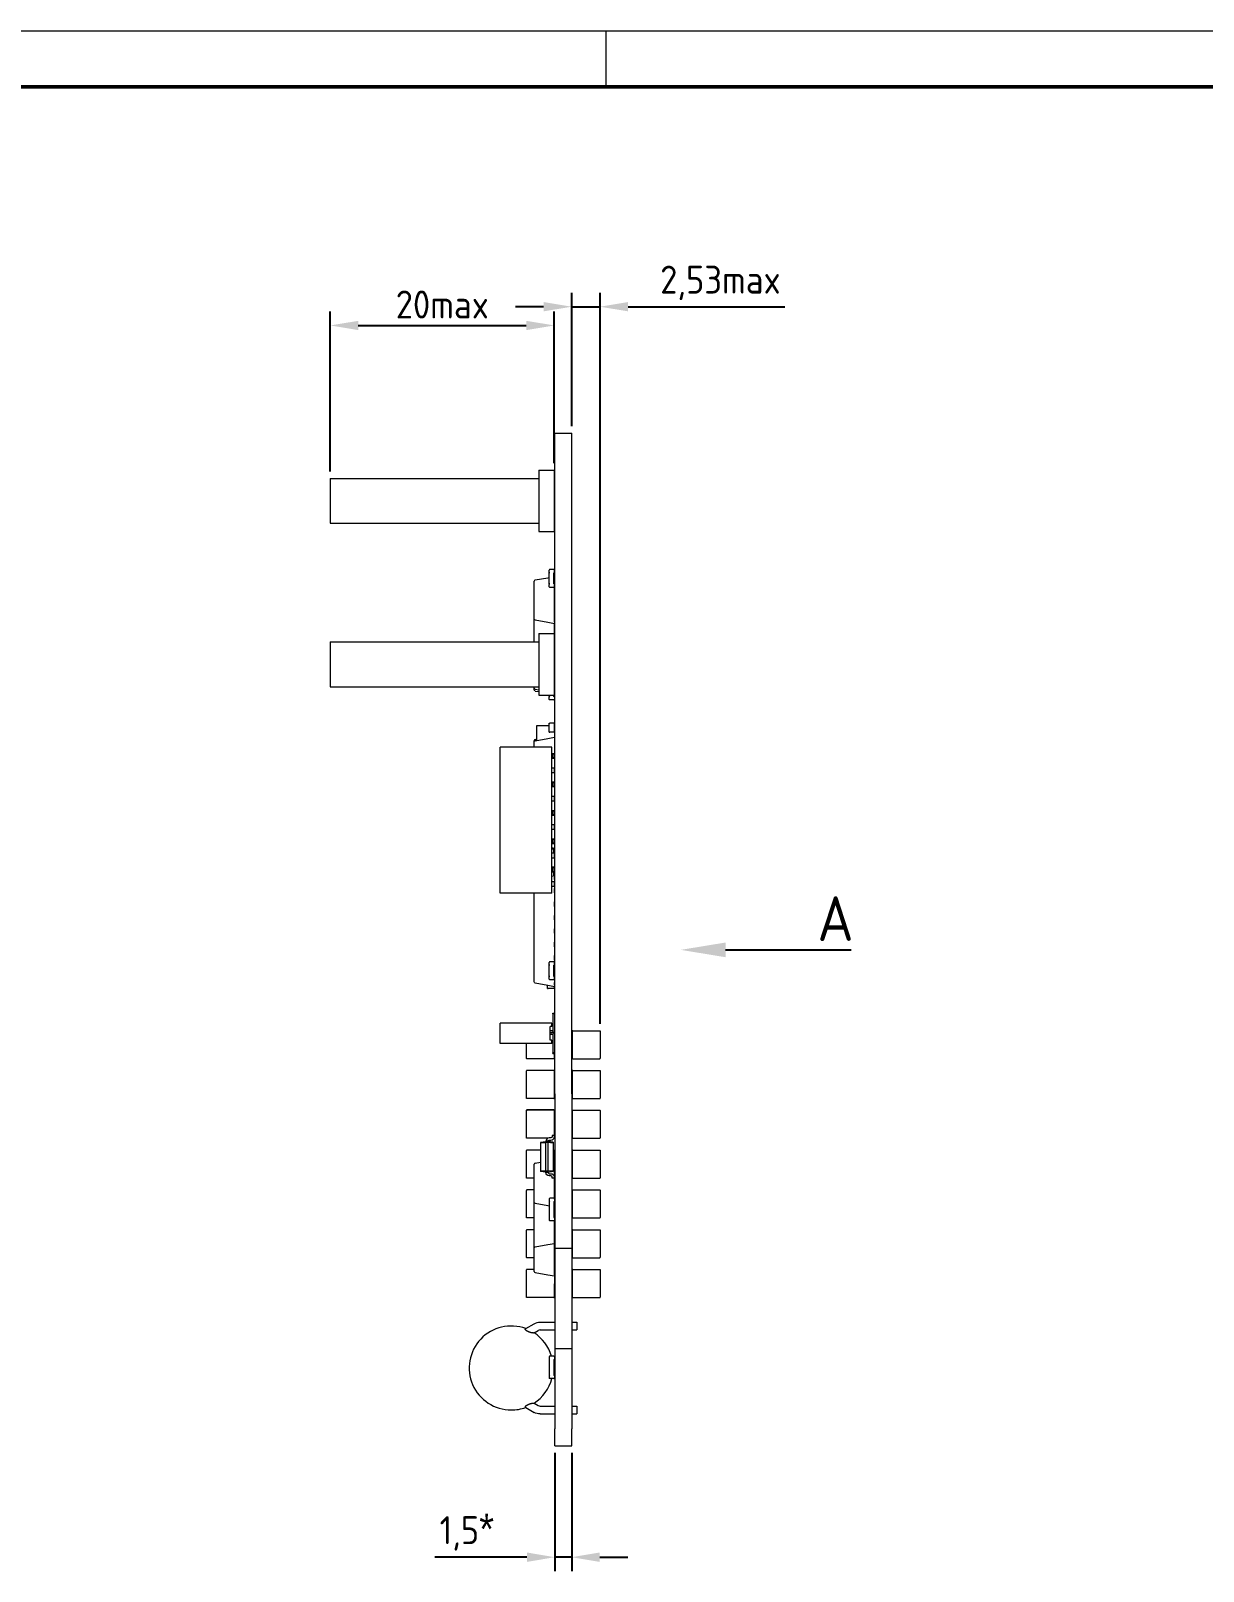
# Model space of a CAD drawing. Header units: millimetres. Extents: x 0 to 420, y 0 to 297.
# Drawn here: x 158.6 to 263.3, y 159.4 to 297 of the extents above; entities that cross this region are included whole.
import ezdxf
from ezdxf import colors
from ezdxf.entities.mleader import LeaderData, LeaderLine
from ezdxf.math import Vec2, Vec3

# ---------------------------------------------------------------- set-up
doc = ezdxf.new("R2010")
doc.units = ezdxf.units.MM
doc.header["$PDSIZE"] = -1
doc.layers.add('ОСНОВНОЙ', color=7, linetype='Continuous', lineweight=25)
doc.styles.add('СПДС', font='isocpeur.ttf', dxfattribs={"width": 0.9})
doc.dimstyles.new('Аннотативный', dxfattribs={"dimscale": 0, "dimtxt": 2.5, "dimasz": 2.5, "dimexe": 1.25, "dimexo": 0.625, "dimtad": 1, "dimtxsty": 'Standard', "dimcen": 2.5, "dimadec": 0, "dimazin": 0, "dimtfac": 1, "dimtmove": 0, "dimatfit": 3, "dimfxl": 1, "dimarcsym": 0})

# ---------------------------------------------------------------- blocks, each defined once
blk = doc.blocks.new('*D5')
at = {"color": 0, "lineweight": -2, "transparency": 16777216}
for p, q in [((205.43, 169.97), (205.43, 159.39)), ((206.93, 169.97), (206.93, 159.39)), ((202.93, 160.64), (194.72, 160.64)), ((206.93, 160.64), (205.43, 160.64)), ((209.43, 160.64), (211.93, 160.64))]:
    blk.add_line(p, q, dxfattribs=at)
at = {"color": 0, "transparency": 16777216}
for points in [[(202.93, 161.06), (202.93, 160.22), (205.43, 160.64)], [(209.43, 161.06), (209.43, 160.22), (206.93, 160.64)]]:
    blk.add_solid(points, dxfattribs=at)
at = {"layer": 'Defpoints', "color": 0, "transparency": 16777216}
for p in [(205.43, 170.6), (206.93, 170.6), (205.43, 160.64)]:
    blk.add_point(p, dxfattribs=at)
at = {"color": 0, "transparency": 16777216, "insert": (197.57, 162.87), "char_height": 2.5, "attachment_point": 5, "style": 'СПДС'}
blk.add_mtext('1,5{\\fArial|b0|i0|c204|p34;\\H1.08333x;*}', dxfattribs=at)
blk = doc.blocks.new('*D2')
at = {"color": 0, "lineweight": -2, "transparency": 16777216}
for p, q in [((185.38, 257.63), (185.38, 271.93)), ((205.38, 258.38), (205.38, 271.93)), ((187.88, 270.68), (202.88, 270.68))]:
    blk.add_line(p, q, dxfattribs=at)
at = {"color": 0, "transparency": 16777216}
for points in [[(187.88, 271.09), (187.88, 270.26), (185.38, 270.68)], [(202.88, 271.09), (202.88, 270.26), (205.38, 270.68)]]:
    blk.add_solid(points, dxfattribs=at)
at = {"layer": 'Defpoints', "color": 0, "transparency": 16777216}
for p in [(205.38, 270.68), (205.38, 257.76), (185.38, 257.01)]:
    blk.add_point(p, dxfattribs=at)
at = {"color": 0, "transparency": 16777216, "insert": (195.38, 272.55), "char_height": 2.5, "attachment_point": 5, "style": 'СПДС'}
blk.add_mtext('20max', dxfattribs=at)
blk = doc.blocks.new('A$C10ff3e26')
at = {"color": 0, "linetype": 'Continuous', "lineweight": 0, "extrusion": (0, 1, 0)}
for p, q in [((-20.39, 12.05), (-22.39, 12.05)), ((-22.39, 12.05), (-22.39, -6.55)), ((-18.39, 12.05), (-20.39, 12.05)), ((-18.39, 12.05), (-18.39, -6.55)), ((-5.78, 12.05), (-7.78, 12.05)), ((-7.78, 12.05), (-7.78, -6.55)), ((-3.78, 12.05), (-5.78, 12.05)), ((-3.78, 12.05), (-3.78, -6.55)), ((-54.25, -3.12), (-52.45, -3.12)), ((-54.25, -7.73), (-54.25, -3.12)), ((-52.45, -7.73), (-52.45, -3.12)), ((-40.83, -7.73), (-40.83, -3.12)), ((-40.83, -3.12), (-27.78, -3.12)), ((-27.78, -7.73), (-27.78, -3.12)), ((-86.77, -5.39), (-87.21, -6.15)), ((-79.73, -5.39), (-79.29, -6.15)), ((-76.95, -7.91), (-76.95, -5.49)), ((-76.91, -5.45), (-74.49, -5.45)), ((-74.45, -6.15), (-74.45, -5.49)), ((-73.4, -6.15), (-73.4, -5.49)), ((-73.36, -5.45), (-70.94, -5.45)), ((-70.9, -6.15), (-70.9, -5.49)), ((-69.84, -6.15), (-69.84, -5.49)), ((-69.8, -5.45), (-67.38, -5.45)), ((-67.34, -6.15), (-67.34, -5.49)), ((-66.29, -6.15), (-66.29, -5.49)), ((-66.25, -5.45), (-63.83, -5.45)), ((-63.79, -6.7), (-63.79, -5.49)), ((-62.73, -7.36), (-62.73, -5.49)), ((-62.69, -5.45), (-60.27, -5.45)), ((-60.27, -5.45), (-60.23, -5.45)), ((-60.23, -7.91), (-60.23, -5.49)), ((-60.19, -7.91), (-60.19, -5.49)), ((-59.17, -7.91), (-59.17, -5.49)), ((-59.13, -5.45), (-56.71, -5.45)), ((-56.67, -7.91), (-56.67, -5.49)), ((-55.62, -7.91), (-55.62, -5.49)), ((-55.58, -5.45), (-54.25, -5.45)), ((-87.35, -6.68), (-87.35, -8)), ((-86.65, -6.68), (-86.65, -8)), ((-86.4, -6.14), (-86.61, -6.5)), ((-80.11, -6.14), (-79.9, -6.5)), ((-79.85, -6.68), (-79.85, -8)), ((-79.15, -6.68), (-79.15, -8)), ((-74.72, -6.23), (-74.92, -7.38)), ((-74.62, -6.15), (-72.53, -6.15)), ((-72.53, -6.15), (-72.03, -6.15)), ((-72.43, -6.23), (-72.23, -7.38)), ((-72.03, -6.15), (-68.93, -6.15)), ((-68.93, -6.15), (-68.43, -6.15)), ((-68.53, -6.23), (-68.73, -7.38)), ((-68.43, -6.15), (-65.05, -6.15)), ((-65.74, -7.17), (-65.68, -6.7)), ((-65.63, -6.7), (-65.68, -6.7)), ((-65.66, -7.17), (-65.63, -6.7)), ((-63.16, -6.7), (-65.63, -6.7)), ((-64.95, -6.23), (-64.87, -6.7)), ((-63.11, -6.7), (-63.16, -6.7)), ((-63.12, -7.17), (-63.16, -6.7)), ((-63.04, -7.17), (-63.11, -6.7)), ((-48.85, -6.23), (-49.06, -7.38)), ((-48.76, -6.15), (-40.83, -6.15)), ((-27.78, -6.15), (-27.3, -6.15)), ((-27.3, -6.15), (-27.21, -6.15)), ((-27.21, -6.23), (-27, -7.38)), ((-25.92, -6.35), (-27.19, -6.35)), ((-27.11, -6.23), (-27.09, -6.35)), ((-25.88, -7.5), (-25.88, -6.39)), ((-20.39, -6.55), (-23.14, -6.55)), ((-23.14, -6.55), (-23.14, -7.95)), ((-22.77, -6.23), (-22.82, -6.55)), ((-22.67, -6.15), (-22.52, -6.15)), ((-22.62, -6.23), (-22.67, -6.55)), ((-22.52, -6.15), (-22.39, -6.15)), ((-17.64, -6.55), (-20.39, -6.55)), ((-18.39, -6.15), (-16.83, -6.15)), ((-17.64, -6.55), (-17.64, -7.95)), ((-16.83, -6.15), (-16.32, -6.15)), ((-16.42, -6.23), (-16.63, -7.38)), ((-16.32, -6.15), (-12.95, -6.15)), ((-12.85, -6.23), (-12.65, -7.38)), ((-5.78, -6.55), (-8.53, -6.55)), ((-8.53, -6.55), (-8.53, -7.95)), ((-3.03, -6.55), (-5.78, -6.55)), ((-3.03, -6.55), (-3.03, -7.95)), ((-90.19, -8), (-88.69, -8)), ((-90.19, -8), (-90.19, -9.5)), ((-81.55, -8), (-88.69, -8)), ((-84.2, -7.91), (-84.2, -7.54)), ((-83.94, -7.5), (-84.15, -7.5)), ((-83.94, -7.95), (-84.15, -7.95)), ((-82.5, -7.5), (-83.9, -7.5)), ((-83.9, -7.54), (-83.9, -7.5)), ((-82.5, -7.91), (-83.9, -7.91)), ((-82.5, -7.54), (-82.5, -7.5)), ((-82.24, -7.5), (-82.45, -7.5)), ((-82.24, -7.95), (-82.45, -7.95)), ((-82.2, -7.91), (-82.2, -7.54)), ((-72.56, -8), (-81.55, -8)), ((-81.55, -9.5), (-81.55, -8)), ((-76.91, -7.95), (-75.72, -7.95)), ((-75.01, -7.95), (-75.72, -7.95)), ((-75.72, -8), (-75.72, -7.95)), ((-74.92, -7.38), (-75.02, -7.95)), ((-74.92, -7.95), (-75.01, -7.95)), ((-74.92, -7.95), (-72.23, -7.95)), ((-74.92, -8), (-74.92, -7.95)), ((-61.42, -8), (-72.56, -8)), ((-72.56, -9.5), (-72.56, -8)), ((-72.23, -7.38), (-72.13, -7.95)), ((-72.13, -7.95), (-72.23, -7.95)), ((-72.13, -7.95), (-72.03, -7.95)), ((-72.03, -7.95), (-70.05, -7.95)), ((-70.68, -8), (-70.68, -7.95)), ((-70.09, -7.91), (-70.09, -7.54)), ((-69.84, -7.5), (-70.05, -7.5)), ((-69.84, -7.95), (-70.05, -7.95)), ((-69.84, -7.95), (-68.93, -7.95)), ((-68.39, -7.5), (-69.79, -7.5)), ((-69.79, -7.54), (-69.79, -7.5)), ((-68.39, -7.91), (-69.79, -7.91)), ((-69.68, -8), (-69.68, -7.95)), ((-69.07, -8), (-69.07, -7.95)), ((-68.93, -7.95), (-68.83, -7.95)), ((-68.82, -7.91), (-68.83, -7.95)), ((-68.73, -7.95), (-68.83, -7.95)), ((-68.73, -7.38), (-68.75, -7.5)), ((-68.73, -7.95), (-68.35, -7.95)), ((-68.39, -7.54), (-68.39, -7.5)), ((-68.14, -7.5), (-68.35, -7.5)), ((-68.14, -7.95), (-68.35, -7.95)), ((-68.14, -7.95), (-66.29, -7.95)), ((-68.09, -7.91), (-68.09, -7.54)), ((-66.29, -7.75), (-66.21, -7.75)), ((-66.29, -7.95), (-66.29, -7.75)), ((-66.21, -7.95), (-66.29, -7.95)), ((-66.21, -7.95), (-64.75, -7.95)), ((-66.09, -7.63), (-66.09, -7.5)), ((-65.95, -8), (-65.95, -7.95)), ((-65.89, -7.5), (-65.89, -7.63)), ((-65.77, -7.38), (-65.77, -7.17)), ((-65.67, -7.17), (-65.77, -7.17)), ((-65.7, -7.85), (-65.77, -7.38)), ((-65.67, -7.38), (-65.77, -7.38)), ((-65.64, -7.85), (-65.7, -7.85)), ((-63.11, -7.17), (-65.67, -7.17)), ((-65.67, -7.38), (-65.67, -7.17)), ((-63.11, -7.38), (-65.67, -7.38)), ((-65.64, -7.85), (-65.67, -7.38)), ((-63.15, -7.85), (-65.64, -7.85)), ((-64.65, -7.95), (-64.75, -7.95)), ((-64.67, -7.85), (-64.65, -7.95)), ((-64.05, -7.95), (-64.65, -7.95)), ((-64.05, -8), (-64.05, -7.95)), ((-64.05, -7.95), (-63.83, -7.95)), ((-63.79, -7.91), (-63.79, -7.85)), ((-63.15, -7.85), (-63.11, -7.38)), ((-63.08, -7.85), (-63.15, -7.85)), ((-63.02, -7.17), (-63.11, -7.17)), ((-63.11, -7.38), (-63.11, -7.17)), ((-63.02, -7.38), (-63.11, -7.38)), ((-63.08, -7.85), (-63.02, -7.38)), ((-63.02, -7.38), (-63.02, -7.17)), ((-62.9, -7.5), (-62.9, -7.63)), ((-62.7, -7.63), (-62.7, -7.5)), ((-62.69, -7.95), (-62.58, -7.95)), ((-62.49, -7.75), (-62.58, -7.75)), ((-62.58, -7.95), (-62.49, -7.95)), ((-62.49, -7.95), (-62.49, -7.75)), ((-62.49, -7.95), (-60.27, -7.95)), ((-58.75, -8), (-61.42, -8)), ((-60.27, -7.95), (-60.23, -7.95)), ((-59.13, -7.95), (-56.71, -7.95)), ((-58.75, -8), (-33.24, -8)), ((-55.58, -7.95), (-55.14, -7.95)), ((-55.14, -7.8), (-55.1, -7.8)), ((-55.14, -7.8), (-55.14, -7.95)), ((-55.14, -7.95), (-55.1, -7.95)), ((-53.5, -7.8), (-55.1, -7.8)), ((-55.1, -7.95), (-55.1, -7.8)), ((-53.5, -7.95), (-55.1, -7.95)), ((-54.25, -7.73), (-53.95, -7.73)), ((-53.95, -7.73), (-53.95, -7.58)), ((-53.95, -7.58), (-52.75, -7.58)), ((-53.5, -7.95), (-53.2, -7.95)), ((-53.43, -7.58), (-53.43, -7.73)), ((-53.28, -7.58), (-53.28, -7.73)), ((-51.61, -7.8), (-53.2, -7.8)), ((-51.61, -7.95), (-53.2, -7.95)), ((-53.12, -7.8), (-53.12, -7.58)), ((-52.75, -7.73), (-52.75, -7.58)), ((-52.75, -7.73), (-52.45, -7.73)), ((-51.61, -7.95), (-51.61, -7.8)), ((-51.61, -7.8), (-51.56, -7.8)), ((-51.61, -7.95), (-51.56, -7.95)), ((-51.56, -7.8), (-51.56, -7.95)), ((-49.36, -7.35), (-49.36, -7.41)), ((-49.36, -7.35), (-49.05, -7.35)), ((-49.36, -7.89), (-49.36, -7.41)), ((-49.36, -7.95), (-49.36, -7.89)), ((-49.36, -7.95), (-49.16, -7.95)), ((-49.06, -7.38), (-49.16, -7.95)), ((-49.06, -7.95), (-49.16, -7.95)), ((-49.11, -8), (-49.11, -7.95)), ((-49.06, -7.95), (-48.81, -7.95)), ((-48.52, -7.95), (-48.81, -7.95)), ((-48.81, -8), (-48.81, -7.95)), ((-48.56, -7.91), (-48.56, -7.54)), ((-48.52, -7.5), (-48.31, -7.5)), ((-48.52, -7.95), (-48.31, -7.95)), ((-48.01, -7.95), (-48.31, -7.95)), ((-48.26, -7.5), (-47.26, -7.5)), ((-48.26, -7.54), (-48.26, -7.5)), ((-48.26, -7.91), (-47.26, -7.91)), ((-48.01, -7.95), (-47.61, -7.95)), ((-48.01, -8), (-48.01, -7.95)), ((-47.76, -8), (-47.76, -7.95)), ((-47.22, -7.95), (-47.61, -7.95)), ((-47.61, -8), (-47.61, -7.95)), ((-47.26, -7.54), (-47.26, -7.5)), ((-47.22, -7.5), (-47.01, -7.5)), ((-47.22, -7.95), (-47.01, -7.95)), ((-46.81, -7.95), (-47.01, -7.95)), ((-46.96, -7.91), (-46.96, -7.54)), ((-46.81, -7.95), (-46.41, -7.95)), ((-46.81, -8), (-46.81, -7.95)), ((-45.61, -7.95), (-46.41, -7.95)), ((-46.41, -8), (-46.41, -7.95)), ((-45.61, -7.95), (-45.21, -7.95)), ((-45.61, -8), (-45.61, -7.95)), ((-44.41, -7.95), (-45.21, -7.95)), ((-45.21, -8), (-45.21, -7.95)), ((-44.41, -7.95), (-44.01, -7.95)), ((-44.41, -8), (-44.41, -7.95)), ((-43.21, -7.95), (-44.01, -7.95)), ((-44.01, -8), (-44.01, -7.95)), ((-43.21, -7.95), (-42.81, -7.95)), ((-43.21, -8), (-43.21, -7.95)), ((-42.01, -7.95), (-42.81, -7.95)), ((-42.81, -8), (-42.81, -7.95)), ((-42.01, -7.95), (-41.61, -7.95)), ((-42.01, -8), (-42.01, -7.95)), ((-40.81, -7.95), (-41.61, -7.95)), ((-41.61, -8), (-41.61, -7.95)), ((-40.83, -7.73), (-27.78, -7.73)), ((-40.81, -7.95), (-40.41, -7.95)), ((-40.81, -8), (-40.81, -7.95)), ((-40.23, -7.95), (-40.41, -7.95)), ((-40.41, -8), (-40.41, -7.95)), ((-40.23, -7.95), (-40.23, -7.73)), ((-40.23, -7.95), (-39.81, -7.95)), ((-39.81, -7.95), (-39.81, -7.73)), ((-39.61, -7.95), (-39.81, -7.95)), ((-39.61, -7.95), (-39.36, -7.95)), ((-39.61, -8), (-39.61, -7.95)), ((-39.26, -7.95), (-39.36, -7.95)), ((-39.31, -8), (-39.31, -7.95)), ((-39.3, -7.73), (-39.26, -7.95)), ((-39.26, -7.91), (-38.96, -7.91)), ((-38.96, -7.8), (-38.96, -7.73)), ((-38.96, -7.95), (-38.96, -7.8)), ((-38.91, -7.8), (-38.96, -7.8)), ((-38.91, -7.95), (-38.96, -7.95)), ((-38.91, -7.95), (-38.91, -7.8)), ((-38.91, -7.8), (-38.58, -7.8)), ((-38.91, -7.95), (-38.58, -7.95)), ((-38.54, -7.8), (-38.58, -7.8)), ((-38.58, -7.95), (-38.58, -7.8)), ((-38.54, -7.95), (-38.58, -7.95)), ((-38.54, -7.8), (-38.54, -7.73)), ((-38.54, -7.95), (-38.54, -7.8)), ((-38.54, -7.91), (-38.51, -7.91)), ((-38.51, -7.91), (-38.51, -7.73)), ((-38.51, -7.95), (-38.51, -7.91)), ((-37.71, -7.95), (-38.51, -7.95)), ((-37.71, -7.91), (-37.71, -7.73)), ((-37.71, -7.91), (-37.69, -7.91)), ((-37.71, -7.95), (-37.71, -7.91)), ((-37.69, -7.95), (-37.71, -7.95)), ((-37.69, -7.95), (-37.69, -7.73)), ((-37.69, -7.95), (-37.27, -7.95)), ((-37.27, -7.95), (-37.27, -7.73)), ((-37.27, -7.91), (-36.91, -7.91)), ((-37.27, -7.95), (-37.27, -7.91)), ((-37.27, -7.95), (-37.27, -7.95)), ((-36.91, -7.91), (-36.91, -7.73)), ((-36.91, -7.95), (-36.91, -7.91)), ((-36.91, -7.95), (-36.8, -7.95)), ((-36.76, -7.73), (-36.8, -7.95)), ((-36.75, -7.95), (-36.8, -7.95)), ((-36.42, -7.95), (-36.75, -7.95)), ((-36.75, -8), (-36.75, -7.95)), ((-36.42, -7.8), (-36.42, -7.73)), ((-36.42, -7.95), (-36.42, -7.8)), ((-36.37, -7.8), (-36.42, -7.8)), ((-36.37, -7.95), (-36.42, -7.95)), ((-36.37, -7.95), (-36.37, -7.8)), ((-36.37, -7.8), (-36.04, -7.8)), ((-36.37, -7.95), (-36.04, -7.95)), ((-36, -7.8), (-36.04, -7.8)), ((-36.04, -7.95), (-36.04, -7.8)), ((-36, -7.95), (-36.04, -7.95)), ((-36, -7.8), (-36, -7.73)), ((-36, -7.95), (-36, -7.8)), ((-35.55, -7.95), (-36, -7.95)), ((-35.15, -7.95), (-35.55, -7.95)), ((-35.55, -8), (-35.55, -7.95)), ((-35.15, -7.95), (-35.15, -7.73)), ((-35.15, -7.95), (-34.73, -7.95)), ((-34.73, -7.95), (-34.73, -7.73)), ((-33.88, -7.95), (-34.73, -7.95)), ((-33.88, -7.8), (-33.88, -7.73)), ((-33.88, -7.95), (-33.88, -7.8)), ((-33.83, -7.8), (-33.88, -7.8)), ((-33.83, -7.95), (-33.88, -7.95)), ((-33.83, -7.95), (-33.83, -7.8)), ((-33.83, -7.8), (-33.5, -7.8)), ((-33.83, -7.95), (-33.5, -7.95)), ((-33.46, -7.8), (-33.5, -7.8)), ((-33.5, -7.95), (-33.5, -7.8)), ((-33.46, -7.95), (-33.5, -7.95)), ((-33.46, -7.8), (-33.46, -7.73)), ((-33.46, -7.95), (-33.46, -7.8)), ((-32.61, -7.95), (-33.46, -7.95)), ((-33.24, -8), (0.26, -8)), ((-32.61, -7.95), (-32.61, -7.73)), ((-32.61, -7.95), (-32.19, -7.95)), ((-32.45, -8), (-32.45, -7.95)), ((-32.19, -7.95), (-32.19, -7.73)), ((-31.34, -7.95), (-32.19, -7.95)), ((-31.34, -7.8), (-31.34, -7.73)), ((-31.34, -7.95), (-31.34, -7.8)), ((-31.29, -7.8), (-31.34, -7.8)), ((-31.29, -7.95), (-31.34, -7.95)), ((-31.29, -7.95), (-31.29, -7.8)), ((-31.29, -7.8), (-30.96, -7.8)), ((-31.29, -7.95), (-30.96, -7.95)), ((-31.25, -8), (-31.25, -7.95)), ((-30.92, -7.8), (-30.96, -7.8)), ((-30.96, -7.95), (-30.96, -7.8)), ((-30.92, -7.95), (-30.96, -7.95)), ((-30.92, -7.8), (-30.92, -7.73)), ((-30.92, -7.95), (-30.92, -7.8)), ((-30.07, -7.95), (-30.92, -7.95)), ((-30.07, -7.95), (-30.07, -7.73)), ((-30.07, -7.95), (-29.65, -7.95)), ((-29.65, -7.95), (-29.65, -7.73)), ((-28.8, -7.95), (-29.65, -7.95)), ((-28.8, -7.8), (-28.8, -7.73)), ((-28.8, -7.95), (-28.8, -7.8)), ((-28.75, -7.8), (-28.8, -7.8)), ((-28.75, -7.95), (-28.8, -7.95)), ((-28.75, -7.95), (-28.75, -7.8)), ((-28.75, -7.8), (-28.42, -7.8)), ((-28.75, -7.95), (-28.42, -7.95)), ((-28.38, -7.8), (-28.42, -7.8)), ((-28.42, -7.95), (-28.42, -7.8)), ((-28.38, -7.95), (-28.42, -7.95)), ((-28.38, -7.8), (-28.38, -7.73)), ((-28.38, -7.95), (-28.38, -7.8)), ((-28.15, -7.95), (-28.38, -7.95)), ((-26.95, -7.95), (-28.15, -7.95)), ((-28.15, -8), (-28.15, -7.95)), ((-27, -7.38), (-26.9, -7.95)), ((-26.9, -7.95), (-26.95, -7.95)), ((-26.95, -8), (-26.95, -7.95)), ((-26.45, -7.95), (-26.9, -7.95)), ((-26.86, -8), (-26.86, -7.95)), ((-26.45, -7.5), (-26.45, -7.54)), ((-26.45, -7.5), (-25.65, -7.5)), ((-26.45, -7.91), (-26.45, -7.54)), ((-26.45, -7.95), (-26.45, -7.91)), ((-26.45, -7.95), (-25.65, -7.95)), ((-25.65, -7.5), (-25.65, -7.54)), ((-25.65, -7.91), (-25.65, -7.54)), ((-25.65, -7.95), (-25.65, -7.91)), ((-23.62, -7.95), (-23.67, -7.95)), ((-23.67, -8), (-23.67, -7.95)), ((-23.14, -7.95), (-23.62, -7.95)), ((-23.62, -8), (-23.62, -7.95)), ((-23.57, -7.91), (-23.57, -7.54)), ((-23.52, -7.5), (-23.31, -7.5)), ((-23.27, -7.5), (-23.14, -7.5)), ((-23.27, -7.54), (-23.27, -7.5)), ((-23.27, -7.91), (-23.14, -7.91)), ((-23.14, -7.95), (-20.39, -7.95)), ((-22.82, -8), (-22.82, -7.95)), ((-20.71, -8), (-20.71, -7.95)), ((-20.39, -7.95), (-17.64, -7.95)), ((-20.06, -8), (-20.06, -7.95)), ((-18.57, -8), (-18.57, -7.95)), ((-17.64, -7.95), (-16.83, -7.95)), ((-17.57, -8), (-17.57, -7.95)), ((-16.97, -8), (-16.97, -7.95)), ((-16.83, -7.95), (-16.73, -7.95)), ((-16.63, -7.38), (-16.73, -7.95)), ((-16.63, -7.95), (-16.73, -7.95)), ((-16.63, -7.95), (-13.47, -7.95)), ((-13.85, -8), (-13.85, -7.95)), ((-13.51, -7.91), (-13.51, -7.54)), ((-13.47, -7.5), (-13.26, -7.5)), ((-13.47, -7.95), (-13.26, -7.95)), ((-13.26, -7.95), (-12.65, -7.95)), ((-13.21, -7.5), (-12.21, -7.5)), ((-13.21, -7.54), (-13.21, -7.5)), ((-13.21, -7.91), (-12.21, -7.91)), ((-12.65, -7.38), (-12.63, -7.5)), ((-12.55, -7.95), (-12.65, -7.95)), ((-12.55, -7.91), (-12.55, -7.95)), ((-12.17, -7.95), (-12.55, -7.95)), ((-12.21, -7.54), (-12.21, -7.5)), ((-12.17, -7.5), (-11.96, -7.5)), ((-12.17, -7.95), (-11.96, -7.95)), ((-11.95, -7.95), (-11.96, -7.95)), ((-11.95, -8), (-11.95, -7.95)), ((-11.91, -7.91), (-11.91, -7.54)), ((-8.53, -7.95), (-5.78, -7.95)), ((-6.11, -8), (-6.11, -7.95)), ((-5.78, -7.95), (-3.03, -7.95)), ((-5.46, -8), (-5.46, -7.95)), ((0.26, -8), (0.26, -9.5)), ((-90.19, -9.5), (-88.69, -9.5)), ((-81.55, -9.5), (-88.69, -9.5)), ((-87.35, -9.5), (-87.35, -9.95)), ((-86.65, -9.5), (-86.65, -9.95)), ((-72.56, -9.5), (-81.55, -9.5)), ((-79.85, -9.5), (-79.85, -9.95)), ((-79.15, -9.5), (-79.15, -9.95)), ((-76.95, -9.59), (-76.95, -12.01)), ((-74.49, -9.55), (-76.91, -9.55)), ((-74.45, -9.59), (-74.45, -12.01)), ((-73.4, -9.59), (-73.4, -12.01)), ((-70.94, -9.55), (-73.36, -9.55)), ((-61.42, -9.5), (-72.56, -9.5)), ((-70.9, -9.59), (-70.9, -12.01)), ((-69.84, -9.59), (-69.84, -12.01)), ((-67.38, -9.55), (-69.8, -9.55)), ((-67.34, -9.59), (-67.34, -12.01)), ((-66.29, -9.59), (-66.29, -12.01)), ((-63.83, -9.55), (-66.25, -9.55)), ((-63.79, -9.59), (-63.79, -12.01)), ((-62.73, -9.59), (-62.73, -12.01)), ((-60.27, -9.55), (-62.69, -9.55)), ((-58.75, -9.5), (-61.42, -9.5)), ((-60.23, -9.59), (-60.23, -12.01)), ((-59.17, -9.59), (-59.17, -12.01)), ((-56.71, -9.55), (-59.13, -9.55)), ((-58.75, -9.5), (-33.24, -9.5)), ((-56.67, -9.59), (-56.67, -12.01)), ((-55.62, -9.59), (-55.62, -12.01)), ((-53.16, -9.55), (-55.58, -9.55)), ((-53.12, -9.59), (-53.12, -12.01)), ((-33.24, -9.5), (0.26, -9.5)), ((-87, -9.95), (-87.35, -9.95)), ((-86.65, -9.95), (-87, -9.95)), ((-79.15, -9.95), (-79.85, -9.95)), ((-74.49, -12.05), (-76.91, -12.05)), ((-70.94, -12.05), (-73.36, -12.05)), ((-67.38, -12.05), (-69.8, -12.05)), ((-63.83, -12.05), (-66.25, -12.05)), ((-60.27, -12.05), (-62.69, -12.05)), ((-56.71, -12.05), (-59.13, -12.05)), ((-53.16, -12.05), (-55.58, -12.05))]:
    blk.add_line(p, q, dxfattribs=at)
at = {"color": 0, "linetype": 'Continuous', "lineweight": 0}
for centre, radius, start, end in [((-83.25, -4.1), 3.75, 339.869, 180), ((-83.25, -4.1), 3.75, 180, 200.131), ((-74.49, -5.49), 0.04, 0, 90), ((-70.94, -5.49), 0.04, 0, 90), ((-67.38, -5.49), 0.04, 0, 90), ((-63.83, -5.49), 0.04, 0, 90), ((-60.27, -5.49), 0.04, 0, 90), ((-60.23, -5.49), 0.04, 0, 90), ((-56.71, -5.49), 0.04, 0, 90), ((-86.3, -6.68), 0.35, 150, 180), ((-83.25, -4.1), 3.75, 212.9758, 255.4396), ((-83.25, -4.1), 3.75, 286.3756, 327.0242), ((-80.2, -6.68), 0.35, 360, 30), ((-27.21, -6.25), 0.1, 10, 90), ((-25.92, -6.39), 0.04, 0, 90), ((-84.15, -7.91), 0.045, 180, 270), ((-83.94, -7.54), 0.045, 0, 90), ((-82.45, -7.91), 0.045, 180, 270), ((-82.24, -7.54), 0.045, 360, 90), ((-76.91, -7.91), 0.04, 180, 270), ((-70.05, -7.91), 0.045, 180, 270), ((-69.84, -7.54), 0.045, 0, 90), ((-68.35, -7.91), 0.045, 180, 270), ((-68.14, -7.54), 0.045, 360, 90), ((-66.21, -7.63), 0.12, 270, 360), ((-65.77, -7.5), 0.12, 90, 180), ((-63.02, -7.5), 0.32, 0, 90), ((-62.58, -7.63), 0.32, 180, 270), ((-62.69, -7.91), 0.04, 182.3111, 270), ((-59.13, -7.91), 0.04, 180, 270), ((-55.58, -7.91), 0.04, 180, 270), ((-53.5, -7.73), 0.075, 270, 0), ((-53.2, -7.73), 0.225, 228.1897, 270), ((-48.52, -7.91), 0.045, 180, 270), ((-48.31, -7.54), 0.045, 0, 90), ((-47.22, -7.91), 0.045, 180, 270), ((-47.01, -7.54), 0.045, 0, 90), ((-23.52, -7.91), 0.045, 180, 270), ((-23.31, -7.54), 0.045, 0, 90), ((-13.47, -7.91), 0.045, 180, 270), ((-13.26, -7.54), 0.045, 0, 90), ((-12.17, -7.91), 0.045, 180, 270), ((-11.96, -7.54), 0.045, 0, 90), ((-74.49, -9.59), 0.04, 0, 90), ((-70.94, -9.59), 0.04, 0, 90), ((-67.38, -9.59), 0.04, 0, 90), ((-63.83, -9.59), 0.04, 0, 90), ((-60.27, -9.59), 0.04, 0, 90), ((-56.71, -9.59), 0.04, 0, 90), ((-53.16, -9.59), 0.04, 0, 90), ((-76.91, -12.01), 0.04, 180, 270), ((-73.36, -12.01), 0.04, 180, 270), ((-69.8, -12.01), 0.04, 180, 270), ((-66.25, -12.01), 0.04, 180, 270), ((-62.69, -12.01), 0.04, 180, 270), ((-59.13, -12.01), 0.04, 180, 270), ((-55.58, -12.01), 0.04, 180, 270)]:
    blk.add_arc(centre, radius, start, end, dxfattribs=at)
at = {"color": 0, "linetype": 'Continuous', "lineweight": 0, "extrusion": (0, 0, -1)}
for centre, radius, start, end in [((76.91, -5.49), 0.04, 0, 90), ((73.36, -5.49), 0.04, 0, 90), ((69.8, -5.49), 0.04, 0, 90), ((66.25, -5.49), 0.04, 0, 90), ((62.69, -5.49), 0.04, 0, 90), ((59.13, -5.49), 0.04, 0, 90), ((55.58, -5.49), 0.04, 0, 90), ((86.3, -6.68), 1.05, 0, 30), ((80.2, -6.68), 1.05, 150, 180), ((48.76, -6.25), 0.1, 10, 90), ((84.15, -7.54), 0.045, 360, 90), ((83.94, -7.91), 0.045, 180, 270), ((82.45, -7.54), 0.045, 0, 90), ((82.24, -7.91), 0.045, 180, 270), ((70.05, -7.54), 0.045, 360, 90), ((69.84, -7.91), 0.045, 180, 270), ((68.35, -7.54), 0.045, 0, 90), ((68.14, -7.91), 0.045, 180, 270), ((66.21, -7.63), 0.32, 180, 270), ((65.77, -7.5), 0.32, 0, 90), ((63.83, -7.91), 0.04, 180, 270), ((63.02, -7.5), 0.12, 90, 180), ((62.58, -7.63), 0.12, 270, 360), ((60.27, -7.91), 0.04, 180, 270), ((60.23, -7.91), 0.04, 180, 270), ((56.71, -7.91), 0.04, 180, 270), ((53.5, -7.73), 0.225, 180, 270), ((53.2, -7.73), 0.075, 270, 0), ((48.52, -7.54), 0.045, 0, 90), ((48.31, -7.91), 0.045, 180, 270), ((47.22, -7.54), 0.045, 0, 90), ((47.01, -7.91), 0.045, 180, 270), ((23.52, -7.54), 0.045, 0, 90), ((23.31, -7.91), 0.045, 180, 270), ((13.47, -7.54), 0.045, 0, 90), ((13.26, -7.91), 0.045, 180, 270), ((12.17, -7.54), 0.045, 0, 90), ((11.96, -7.91), 0.045, 180, 270), ((76.91, -9.59), 0.04, 0, 90), ((73.36, -9.59), 0.04, 0, 90), ((69.8, -9.59), 0.04, 0, 90), ((66.25, -9.59), 0.04, 0, 90), ((62.69, -9.59), 0.04, 0, 90), ((59.13, -9.59), 0.04, 0, 90), ((55.58, -9.59), 0.04, 0, 90), ((74.49, -12.01), 0.04, 180, 270), ((70.94, -12.01), 0.04, 180, 270), ((67.38, -12.01), 0.04, 180, 270), ((63.83, -12.01), 0.04, 180, 270), ((60.27, -12.01), 0.04, 180, 270), ((56.71, -12.01), 0.04, 180, 270), ((53.16, -12.01), 0.04, 180, 270)]:
    blk.add_arc(centre, radius, start, end, dxfattribs=at)
at = {"color": 0, "linetype": 'Continuous', "lineweight": 0}
for centre, major_axis, start_param, end_param in [((-74.62, -6.25), (0.1, 0), 1.570796, 2.96706), ((-65.05, -6.25), (-0.1, 0), -2.96706, -1.570796), ((-22.52, -6.25), (0.1, 0), 1.570796, 2.96706), ((-12.95, -6.25), (-0.1, 0), -2.96706, -1.570796)]:
    blk.add_ellipse(centre, major_axis=major_axis, ratio=1, start_param=start_param, end_param=end_param, dxfattribs=at)
at = {"color": 0, "linetype": 'Continuous', "lineweight": 0, "extrusion": (0, 0, -1)}
for centre, major_axis, start_param, end_param in [((-72.53, -6.25), (-0.1, 0), 1.570796, 2.96706), ((-68.43, -6.25), (0.1, 0), -2.96706, -1.570796), ((-27.3, -6.25), (-0.1, 0), 1.570796, 2.96706), ((-22.67, -6.25), (-0.1, 0), 0.174533, 1.570796), ((-16.32, -6.25), (0.1, 0), -2.96706, -1.570796)]:
    blk.add_ellipse(centre, major_axis=major_axis, ratio=1, start_param=start_param, end_param=end_param, dxfattribs=at)
at = {"color": 0, "linetype": 'Continuous', "lineweight": 0}
for points, degree, knots in [([(-86.77, -5.39), (-86.77, -5.38), (-86.77, -5.38), (-86.76, -5.37), (-86.75, -5.37), (-86.75, -5.36), (-86.74, -5.36), (-86.72, -5.36), (-86.71, -5.36), (-86.71, -5.36), (-86.7, -5.36), (-86.69, -5.36), (-86.68, -5.37), (-86.67, -5.38), (-86.66, -5.38), (-86.66, -5.39), (-86.65, -5.39), (-86.64, -5.4), (-86.64, -5.4), (-86.62, -5.42), (-86.61, -5.43), (-86.6, -5.44), (-86.59, -5.46), (-86.58, -5.47), (-86.57, -5.49), (-86.55, -5.52), (-86.54, -5.53), (-86.53, -5.55), (-86.53, -5.57), (-86.52, -5.58), (-86.51, -5.6), (-86.5, -5.62)], 7, [0, 0, 0, 0, 0, 0, 0, 0, 0.254533, 0.254533, 0.254533, 0.254533, 0.254533, 0.254533, 0.440532, 0.440532, 0.440532, 0.440532, 0.440532, 0.440532, 0.564528, 0.564528, 0.564528, 0.564528, 0.564528, 0.564528, 0.771198, 0.771198, 0.771198, 0.771198, 0.771198, 0.771198, 1, 1, 1, 1, 1, 1, 1, 1]), ([(-80.11, -6.14), (-80.11, -6.13), (-80.12, -6.12), (-80.12, -6.11), (-80.12, -6.1), (-80.12, -6.08), (-80.13, -6.07), (-80.13, -6.05), (-80.12, -6.02), (-80.12, -6), (-80.12, -5.98), (-80.12, -5.96), (-80.11, -5.93), (-80.11, -5.91), (-80.1, -5.89), (-80.09, -5.84), (-80.08, -5.82), (-80.08, -5.8), (-80.07, -5.77), (-80.06, -5.75), (-80.05, -5.73), (-80.04, -5.7), (-80.02, -5.65), (-80.01, -5.63), (-80, -5.6), (-79.99, -5.58), (-79.97, -5.55), (-79.96, -5.53), (-79.95, -5.51), (-79.92, -5.46), (-79.9, -5.44), (-79.89, -5.42), (-79.87, -5.41), (-79.86, -5.39), (-79.84, -5.38), (-79.83, -5.37), (-79.8, -5.36), (-79.79, -5.35), (-79.78, -5.35), (-79.77, -5.36), (-79.76, -5.36), (-79.75, -5.37), (-79.74, -5.38), (-79.73, -5.39)], 8, [0, 0, 0, 0, 0, 0, 0, 0, 0, 0.182725, 0.182725, 0.182725, 0.182725, 0.182725, 0.182725, 0.182725, 0.357654, 0.357654, 0.357654, 0.357654, 0.357654, 0.357654, 0.357654, 0.495378, 0.495378, 0.495378, 0.495378, 0.495378, 0.495378, 0.495378, 0.630852, 0.630852, 0.630852, 0.630852, 0.630852, 0.630852, 0.630852, 0.792734, 0.792734, 0.792734, 0.792734, 0.792734, 0.792734, 0.792734, 1, 1, 1, 1, 1, 1, 1, 1, 1]), ([(-86.5, -5.62), (-86.48, -5.65), (-86.47, -5.69), (-86.45, -5.73), (-86.44, -5.77), (-86.43, -5.81), (-86.42, -5.85), (-86.41, -5.89), (-86.39, -5.96), (-86.39, -5.99), (-86.38, -6.03), (-86.38, -6.06), (-86.38, -6.08), (-86.39, -6.11), (-86.39, -6.13), (-86.4, -6.14)], 8, [0, 0, 0, 0, 0, 0, 0, 0, 0, 0.521955, 0.521955, 0.521955, 0.521955, 0.521955, 0.521955, 0.521955, 1, 1, 1, 1, 1, 1, 1, 1, 1])]:
    blk.add_open_spline(points, degree=degree, knots=knots, dxfattribs=at)
blk = doc.blocks.new('*D47')
at = {"color": 0, "lineweight": -2, "transparency": 16777216}
for p, q in [((206.93, 261.68), (206.93, 273.6)), ((209.46, 208.29), (209.46, 273.6)), ((204.43, 272.35), (201.93, 272.35)), ((206.93, 272.35), (209.46, 272.35)), ((211.96, 272.35), (225.95, 272.35))]:
    blk.add_line(p, q, dxfattribs=at)
at = {"color": 0, "transparency": 16777216}
for points in [[(204.43, 272.77), (204.43, 271.94), (206.93, 272.35)], [(211.96, 272.77), (211.96, 271.94), (209.46, 272.35)]]:
    blk.add_solid(points, dxfattribs=at)
at = {"layer": 'Defpoints', "color": 0, "transparency": 16777216}
for p in [(209.46, 272.35), (206.93, 261.05), (209.46, 207.67)]:
    blk.add_point(p, dxfattribs=at)
at = {"color": 0, "transparency": 16777216, "insert": (220.21, 274.48), "char_height": 2.5, "attachment_point": 5, "style": 'СПДС'}
blk.add_mtext('2,53max', dxfattribs=at)

msp = doc.modelspace()

# ---------------------------------------------------------------- linework, layer by layer
at = {"color": 7, "linetype": 'Continuous', "lineweight": 18}
msp.add_line((0, 297), (420, 297), dxfattribs=at)
at = {"color": 7, "linetype": 'Continuous', "lineweight": 50}
msp.add_line((415, 292), (20, 292), dxfattribs=at)
at = {"layer": 'ОСНОВНОЙ', "linetype": 'Continuous', "lineweight": 18}
for p, q in [((210, 292), (210, 297)), ((20, 292), (415, 292)), ((217.5, 292.001), (217.5, 291.999))]:
    msp.add_line(p, q, dxfattribs=at)

# ---------------------------------------------------------------- block references
at = {"rotation": 90}
msp.add_blockref('A$C10ff3e26', (197.434, 260.791), dxfattribs=at)

# ---------------------------------------------------------------- dimensions: what is measured, and where the dimension line sits
for base, p1, p2, picture, middle in [((209.465, 272.354), (206.934, 261.051), (209.465, 207.667), '*D47', (220.209, 272.354)), ((205.384, 270.678), (185.384, 257.006), (205.384, 257.756), '*D2', (195.384, 270.678))]:
    dim = msp.add_linear_dim(base=base, p1=p1, p2=p2, text='<>max', dimstyle='Аннотативный', override={"dimtxsty": 'СПДС'})
    dim.commit()
    dim.dimension.update_dxf_attribs({"geometry": picture, "text_midpoint": middle, "dimtype": 160})
dim = msp.add_linear_dim(base=(205.434, 160.64), p1=(206.934, 170.599), p2=(205.434, 170.599), text='1,5{\\fArial|b0|i0|c204|p34;\\H1.08333x;*}', dimstyle='Аннотативный', override={"dimtxsty": 'СПДС'})
dim.commit()
dim.dimension.update_dxf_attribs({"geometry": '*D5', "text_midpoint": (197.575, 162.869)})

# ---------------------------------------------------------------- leaders
ml = msp.add_multileader_mtext('Standard')
ml.set_content('А', color=256, style='СПДС')
ml.set_leader_properties()
ml.build(insert=Vec2(0, 0))
ml.multileader.update_dxf_attribs({"text_left_attachment_type": 6, "text_right_attachment_type": 6, "dogleg_length": 0.36})
ctx = ml.context
ctx.base_point, ctx.plane_origin = Vec3(226.867, 214.896), Vec3(216.671, 214.896)
ctx.left_attachment, ctx.right_attachment = 6, 6
notes = []
notes.append((ctx, [(0, (1, 1, 0), (226.507, 214.896), (1, 0), 0.36, [(0, [(216.671, 214.896)], 0, [])])]))
ctx.mtext.insert, ctx.mtext.flow_direction = Vec3(228.867, 219.696), 5
for ctx, leaders in notes:
    for number, flags, end, landing, length, lines in leaders:
        leader = LeaderData()
        leader.index, (leader.has_last_leader_line, leader.has_dogleg_vector, leader.attachment_direction) = number, flags
        leader.last_leader_point, leader.dogleg_vector, leader.dogleg_length = Vec3(end), Vec3(landing), length
        for number, points, colour, breaks in lines:
            line = LeaderLine()
            line.index, line.vertices, line.color, line.breaks = number, Vec3.list(points), colors.encode_raw_color(colour), breaks
            leader.lines.append(line)
        ctx.leaders.append(leader)

doc.saveas('drawing.dxf')
